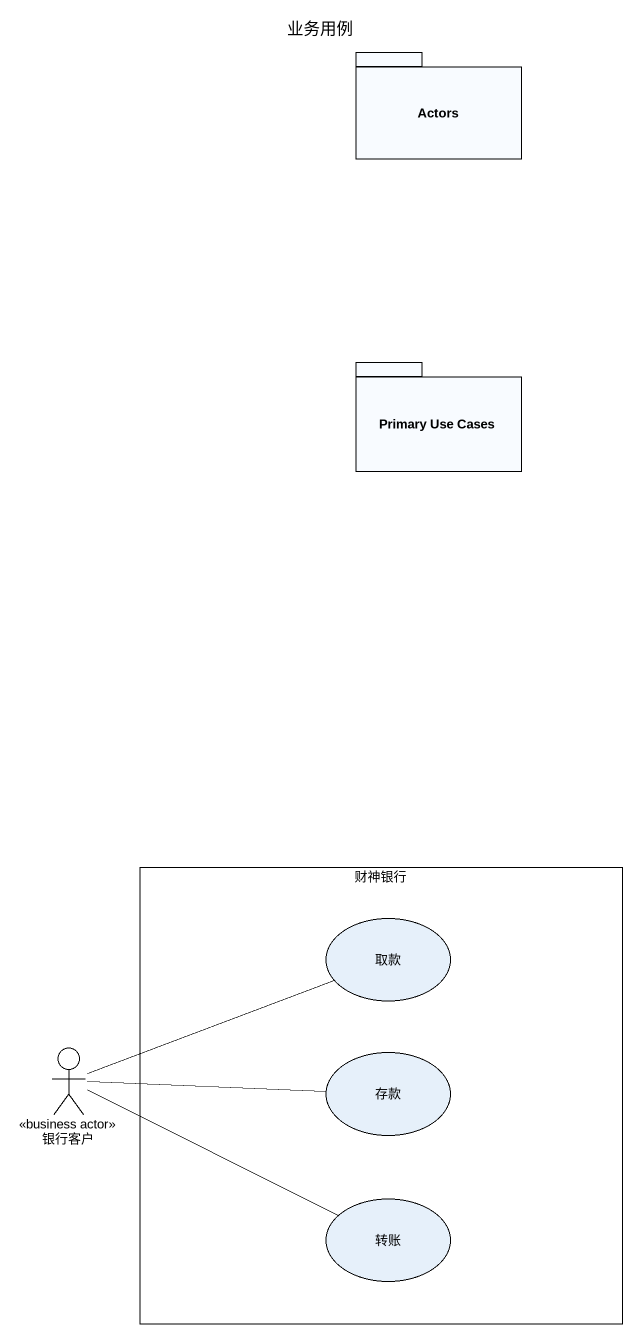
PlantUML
@startuml
title 业务用例
package Actors {
}
package "Primary Use Cases" as Primary_Use_Cases {
}
rectangle 财神银行 {
  usecase 取款
  usecase 存款
  usecase 转账
}
actor 银行客户 <<business actor>>
银行客户 -right- 取款
银行客户 -right- 存款
银行客户 -right- 转账
@enduml
